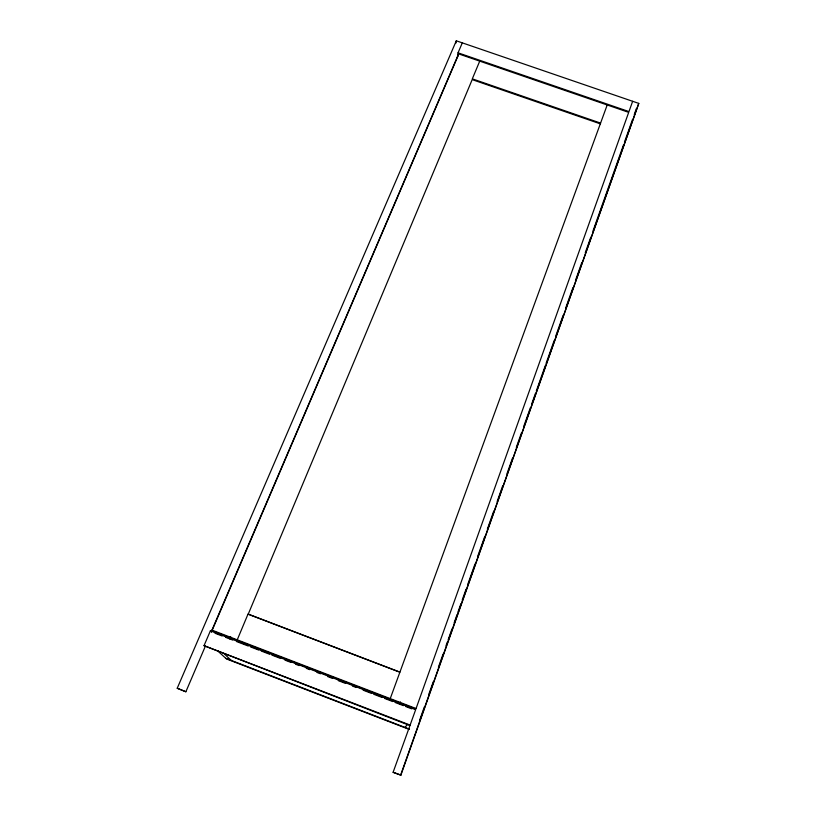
<?xml version="1.0" encoding="UTF-8"?>
<svg xmlns="http://www.w3.org/2000/svg" width="816" height="816" viewBox="0 0 816 816"><rect width="100%" height="100%" fill="white"/><g stroke="black" fill="none" stroke-linecap="round" stroke-linejoin="round"><path stroke-width="1.22" d="M456.022 43.003L456.307 40.8L638.775 103.397L400.88 775.149L393.108 772.293L415.66 709.675L210.395 630.809L204.02 645.67L409.795 725.516M457.46 57.171L458.041 52.826L462.305 42.86M419.659 720.151L424.34 706.931M428.604 694.916L433.286 681.697M438.396 667.284L443.078 654.065M446.056 645.66L447.331 642.049M448.188 639.652L452.023 628.83M454.145 622.822L457.123 614.417M457.98 612.01L460.958 603.605M462.233 599.995L466.069 589.183M467.772 584.378L475.014 563.948M477.564 556.736L484.806 536.316M487.356 529.105L493.741 511.081M497.148 501.473L502.687 485.846M506.94 473.831L512.479 458.215M516.304 447.403L521.414 432.98M523.546 426.972L530.359 407.745M531.634 404.144L535.469 393.332M536.316 390.925L545.261 365.701M546.108 363.293L554.197 340.466M555.9 335.662L563.142 315.231M565.692 308.02L572.934 287.599M575.484 280.388L581.879 262.364M585.276 252.746L590.815 237.13M592.946 231.122L623.597 144.616M624.454 142.208L632.543 119.381M634.246 114.577L636.368 108.569M400.585 775.2L638.775 103.397M390.017 699.21L607.206 104.968M416.068 708.533L628.697 112.363L458.623 53.887L211.956 630.115L213.027 631.207L415.66 709.063L416.068 708.533L211.956 630.115M632.645 101.296L628.973 111.588L458.041 52.826M399.554 704.31L400.421 701.944M479.726 61.139L472.311 78.846L600.586 123.104M229.684 638.908L230.673 636.562M456.307 40.8L177.225 688.255L185.864 691.764L205.418 646.068M211.436 632.002L458.398 54.968M405.001 727.413L407.408 724.465M393.108 772.293L400.88 775.149M600.321 123.838L472.189 79.621L248.197 614.244L398.687 671.792M399.922 672.098L248.044 614.03L237.242 639.826L238.129 640.856M215.036 633.267L222.146 635.99M225.706 637.357L232.805 640.091M236.365 641.458L248.207 646.007M250.583 646.925L258.876 650.107M261.242 651.015L269.535 654.208M271.901 655.115L280.194 658.308M284.937 660.124L290.863 662.398M295.596 664.224L299.156 665.591M306.265 668.324L309.815 669.681M316.924 672.415L320.484 673.781M327.583 676.515L332.326 678.341M338.252 680.615L345.362 683.349M352.471 686.072L356.021 687.439M363.13 690.173L371.423 693.365M373.789 694.273L382.082 697.456M384.458 698.374L392.751 701.556M395.117 702.464L403.41 705.656M405.776 706.564L411.703 708.839M204.02 645.67L410.162 725.098M225.777 658.308L409.479 729.137M409.163 729.382L226.46 658.93L217.433 650.678M177.225 688.255L185.864 691.764M223.859 653.494L231.265 660.43M210.395 630.809L211.487 631.9"/></g></svg>
